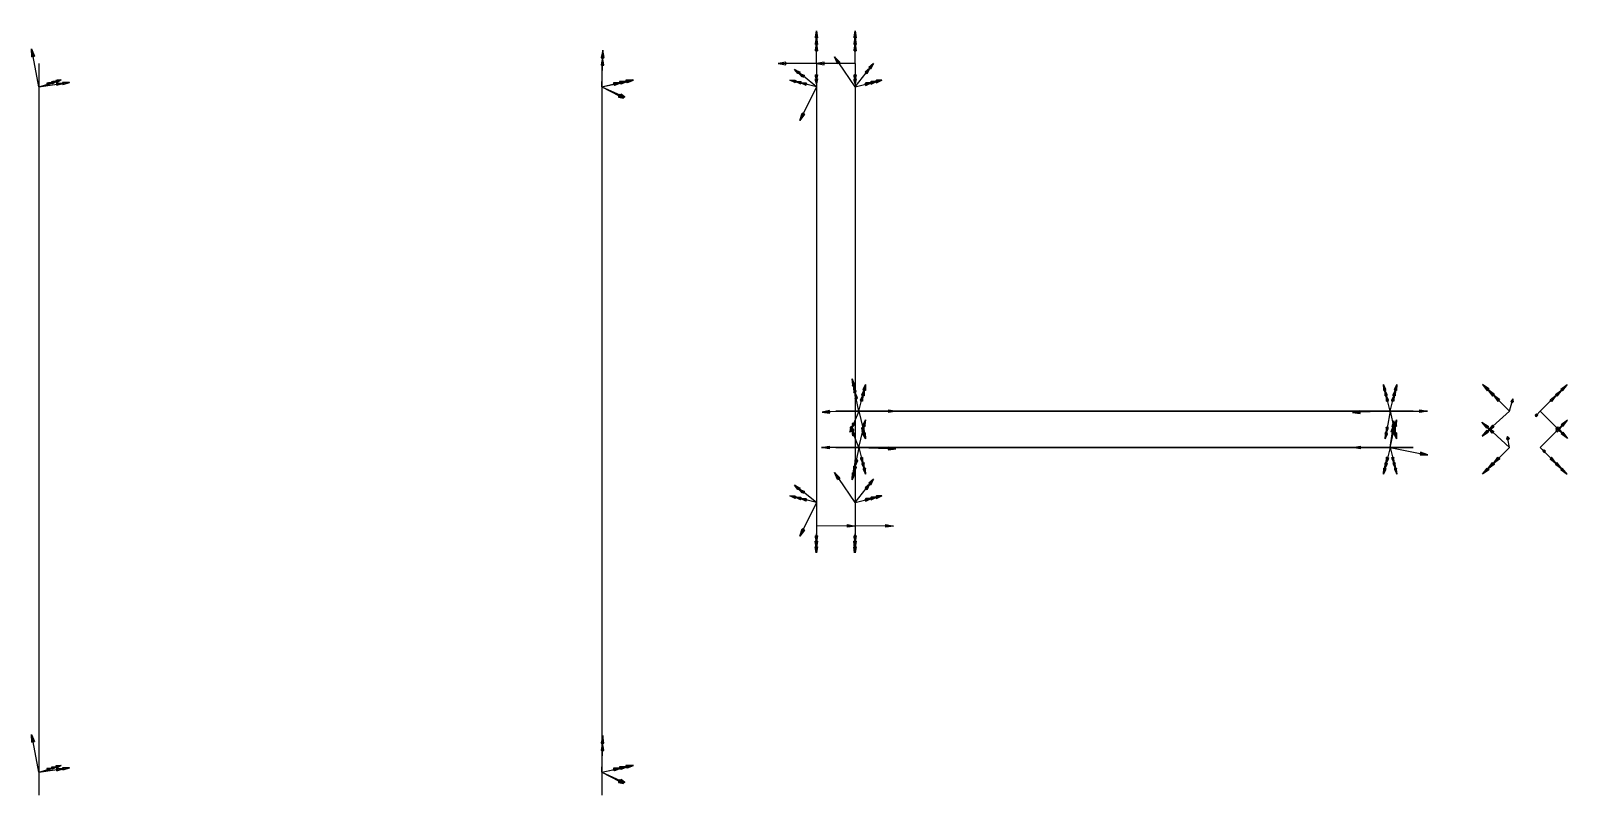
# Model space of a CAD drawing. Header units: millimetres. Extents: x -2504 to 13, y -95 to 104.
# Drawn here: x -2504.1 to -2103.7, y -95 to 103.5 of the extents above; entities that cross this region are included whole.
import ezdxf

# ---------------------------------------------------------------- set-up
doc = ezdxf.new("R2010")
doc.units = ezdxf.units.MM
for name, color, linetype in [('AutoDetect_10_13', 1, 'Continuous'), ('AutoDetect_11_15', 1, 'Continuous'), ('AutoDetect_12_8', 1, 'Continuous'), ('AutoDetect_13_10', 1, 'Continuous'), ('AutoDetect_14_9', 1, 'Continuous'), ('AutoDetect_15_11', 1, 'Continuous'), ('AutoDetect_18_16', 1, 'Continuous'), ('AutoDetect_19_18', 1, 'Continuous'), ('AutoDetect_1_19', 1, 'Continuous'), ('AutoDetect_2_20', 1, 'Continuous'), ('AutoDetect_3_17', 1, 'Continuous'), ('AutoDetect_8_12', 1, 'Continuous'), ('AutoDetect_9_14', 1, 'Continuous'), ('Rippe_ID_GUID_3A3276A3_DCF2_4339_8A0D_0F5217F1845D', 1, 'Continuous')]:
    doc.layers.add(name, color=color, linetype=linetype)

# ---------------------------------------------------------------- blocks, each defined once
blk = doc.blocks.new('Kontrollpunkt')
at = {"color": 0}
for q in [(0, 6), (8, 0), (0, 0, 4)]:
    blk.add_line((0, 0), q, dxfattribs=at)
for points in [[(0.25, 8, -0.25), (-0.25, 8, -0.25), (-0.25, 8, 0.25), (0, 10, 0), (-0.25, 8, -0.25), (0.25, 8, 0.25), (0, 10, 0), (0.25, 8, -0.25), (0.25, 8, 0.25), (-0.25, 8, 0.25)], [(0.25, 6, -0.25), (-0.25, 6, -0.25), (-0.25, 6, 0.25), (0, 8, 0), (-0.25, 6, -0.25), (0.25, 6, 0.25), (0, 8, 0), (0.25, 6, -0.25), (0.25, 6, 0.25), (-0.25, 6, 0.25)], [(0.25, 0.25, 4), (-0.25, 0.25, 4), (-0.25, -0.25, 4), (0, 0, 6), (-0.25, 0.25, 4), (0.25, -0.25, 4), (0, 0, 6), (0.25, 0.25, 4), (0.25, -0.25, 4), (-0.25, -0.25, 4)], [(0.25, 0.25, 6), (-0.25, 0.25, 6), (-0.25, -0.25, 6), (0, 0, 8), (-0.25, 0.25, 6), (0.25, -0.25, 6), (0, 0, 8), (0.25, 0.25, 6), (0.25, -0.25, 6), (-0.25, -0.25, 6)], [(0.25, 0.25, 8), (-0.25, 0.25, 8), (-0.25, -0.25, 8), (0, 0, 10), (-0.25, 0.25, 8), (0.25, -0.25, 8), (0, 0, 10), (0.25, 0.25, 8), (0.25, -0.25, 8), (-0.25, -0.25, 8)], [(8, 0.25, -0.25), (8, 0.25, 0.25), (8, -0.25, 0.25), (10, 0, 0), (8, 0.25, 0.25), (8, -0.25, -0.25), (10, 0, 0), (8, 0.25, -0.25), (8, -0.25, -0.25), (8, -0.25, 0.25)]]:
    blk.add_polyline3d(points, dxfattribs=at)

msp = doc.modelspace()

# ---------------------------------------------------------------- linework, layer by layer
at = {"layer": 'AutoDetect_10_13', "color": 1}
msp.add_line((-2145, -4.7, -108), (-2295, -4.7, -108), dxfattribs=at)
at = {"layer": 'AutoDetect_11_15', "color": 1}
msp.add_line((-2295, -4.7, -100), (-2145, -4.7, -100), dxfattribs=at)
at = {"layer": 'AutoDetect_12_8', "color": 1}
msp.add_line((-2112, 4.7, -44.6), (-2112, 4.7, -74.6), dxfattribs=at)
at = {"layer": 'AutoDetect_13_10', "color": 1}
msp.add_line((-2120, 4.7, -44.6), (-2120, 4.7, -74.6), dxfattribs=at)
at = {"layer": 'AutoDetect_14_9', "color": 1}
msp.add_line((-2145, 4.7, -108), (-2295, 4.7, -108), dxfattribs=at)
at = {"layer": 'AutoDetect_15_11', "color": 1}
msp.add_line((-2295, 4.7, -100), (-2145, 4.7, -100), dxfattribs=at)
at = {"layer": 'AutoDetect_18_16', "color": 1}
msp.add_line((-2290, 95, -450), (-2290, -25, -450), dxfattribs=at)
at = {"layer": 'AutoDetect_19_18', "color": 1}
msp.add_line((-2300, 95, -450), (-2300, -25, -450), dxfattribs=at)
at = {"layer": 'AutoDetect_1_19', "color": 1}
msp.add_line((-2355.81, 95), (-2355.81, -95), dxfattribs=at)
at = {"layer": 'AutoDetect_2_20', "color": 1}
msp.add_line((-2355.81, 95), (-2355.81, -95), dxfattribs=at)
at = {"layer": 'AutoDetect_3_17', "color": 1}
msp.add_line((-2502.03, 95, -450), (-2502.03, -95, -450), dxfattribs=at)
at = {"layer": 'AutoDetect_8_12', "color": 1}
msp.add_line((-2120, -4.7, -44.6), (-2120, -4.7, -74.6), dxfattribs=at)
at = {"layer": 'AutoDetect_9_14', "color": 1}
msp.add_line((-2112, -4.7, -44.6), (-2112, -4.7, -74.6), dxfattribs=at)

# ---------------------------------------------------------------- block references
at = {"layer": 'AutoDetect_10_13', "color": 1, "extrusion": (0.173648, -0.696364, -0.696364), "rotation": 199.7021522331678}
for p in [(-2222.13, -460.01, -319), (-2088.23, -436.75, -295.04)]:
    msp.add_blockref('Kontrollpunkt', p, dxfattribs=at)
at = {"layer": 'AutoDetect_11_15', "color": 1, "extrusion": (-0.173648, -0.839485, 0.51489), "rotation": 18.60232229409078}
msp.add_blockref('Kontrollpunkt', (-2240.6, -326.83, 349.94), dxfattribs=at)
at = {"layer": 'AutoDetect_11_15', "color": 1, "extrusion": (-0.173648, -0.696364, 0.696364), "rotation": 4.152866942558971}
msp.add_blockref('Kontrollpunkt', (-2085.95, -437.36, 307.15), dxfattribs=at)
at = {"layer": 'AutoDetect_12_8', "color": 2, "extrusion": (0.696364, 0.696364, 0.173648), "rotation": 90.00000000000001}
for p in [(1496.73, 208.92, -1476.23), (1496.73, 191.19, -1479.36)]:
    msp.add_blockref('Kontrollpunkt', p, dxfattribs=at)
at = {"layer": 'AutoDetect_13_10', "color": 2, "extrusion": (-0.696364, 0.696364, 0.173648), "rotation": 253.3214794861226}
for p in [(1495.74, -304.81, 1471.82), (1495.74, -328.45, 1467.65)]:
    msp.add_blockref('Kontrollpunkt', p, dxfattribs=at)
at = {"layer": 'AutoDetect_14_9', "color": 1, "extrusion": (0.173648, 0.696364, -0.696364), "rotation": 160.2978477668322}
for p in [(2222.13, -460.01, -319), (2088.23, -436.75, -295.04)]:
    msp.add_blockref('Kontrollpunkt', p, dxfattribs=at)
at = {"layer": 'AutoDetect_15_11', "color": 1, "extrusion": (-0.173648, 0.839497, 0.51487), "rotation": 340.2567619776231}
msp.add_blockref('Kontrollpunkt', (2240.6, -326.82, 349.94), dxfattribs=at)
at = {"layer": 'AutoDetect_15_11', "color": 1, "extrusion": (-0.173648, 0.696364, 0.696364), "rotation": 342.8383509003531}
msp.add_blockref('Kontrollpunkt', (2085.95, -437.36, 307.15), dxfattribs=at)
at = {"layer": 'AutoDetect_18_16', "color": 1, "extrusion": (0.696364, 0.173648, -0.696364), "rotation": 331.9820715720424}
for p in [(640.43, -1855.26, -1265.86), (535.64, -1873.45, -1284.61)]:
    msp.add_blockref('Kontrollpunkt', p, dxfattribs=at)
at = {"layer": 'AutoDetect_19_18', "color": 1, "extrusion": (-0.696364, 0.173648, -0.696364), "rotation": 17.30978033064727}
for p in [(470.14, 1246.08, 1930.46), (574.93, 1227.89, 1911.7)]:
    msp.add_blockref('Kontrollpunkt', p, dxfattribs=at)
at = {"layer": 'AutoDetect_1_19', "color": 1, "extrusion": (0.796726, 0.173648, 0.578856), "rotation": 246.564663868807}
for p in [(588.64, 1321.42, -1861.48), (414.72, 1343.37, -1892.39)]:
    msp.add_blockref('Kontrollpunkt', p, dxfattribs=at)
at = {"layer": 'AutoDetect_2_20', "color": 1, "extrusion": (0.824011, 0.173648, 0.539307), "rotation": 245.7081593066744}
for p in [(572.87, 1233.3, -1925.76), (398.7, 1253.1, -1956.67)]:
    msp.add_blockref('Kontrollpunkt', p, dxfattribs=at)
at = {"layer": 'AutoDetect_3_17', "color": 1, "extrusion": (0.578856, 0.173648, -0.796726), "rotation": 7.141153204444594}
for p in [(804.17, -2160.95, -1074.33), (633.67, -2201.7, -1105.24)]:
    msp.add_blockref('Kontrollpunkt', p, dxfattribs=at)
at = {"layer": 'AutoDetect_8_12', "color": 2, "extrusion": (-0.696364, -0.696364, 0.173648), "rotation": 103.6152820514084}
for p in [(-1495.74, -304.81, 1471.82), (-1495.74, -328.45, 1467.65)]:
    msp.add_blockref('Kontrollpunkt', p, dxfattribs=at)
at = {"layer": 'AutoDetect_9_14', "color": 2, "extrusion": (0.696364, -0.696364, 0.173648), "rotation": 270}
for p in [(-1496.73, 208.92, -1476.23), (-1496.73, 191.19, -1479.36)]:
    msp.add_blockref('Kontrollpunkt', p, dxfattribs=at)
at = {"layer": 'Rippe_ID_GUID_3A3276A3_DCF2_4339_8A0D_0F5217F1845D', "color": 2, "extrusion": (0, 0.850651, 0.525731)}
for p in [(2300, -432.74, -155.77), (2290, -432.74, -155.77)]:
    msp.add_blockref('Kontrollpunkt', p, dxfattribs=at)
at = {"layer": 'Rippe_ID_GUID_3A3276A3_DCF2_4339_8A0D_0F5217F1845D', "color": 2, "extrusion": (0, -0.707107, -0.707107), "rotation": 0.7497230586966699}
for p in [(-2300, -300.52, 335.88), (-2290, -300.52, 335.88)]:
    msp.add_blockref('Kontrollpunkt', p, dxfattribs=at)

doc.saveas('drawing.dxf')
